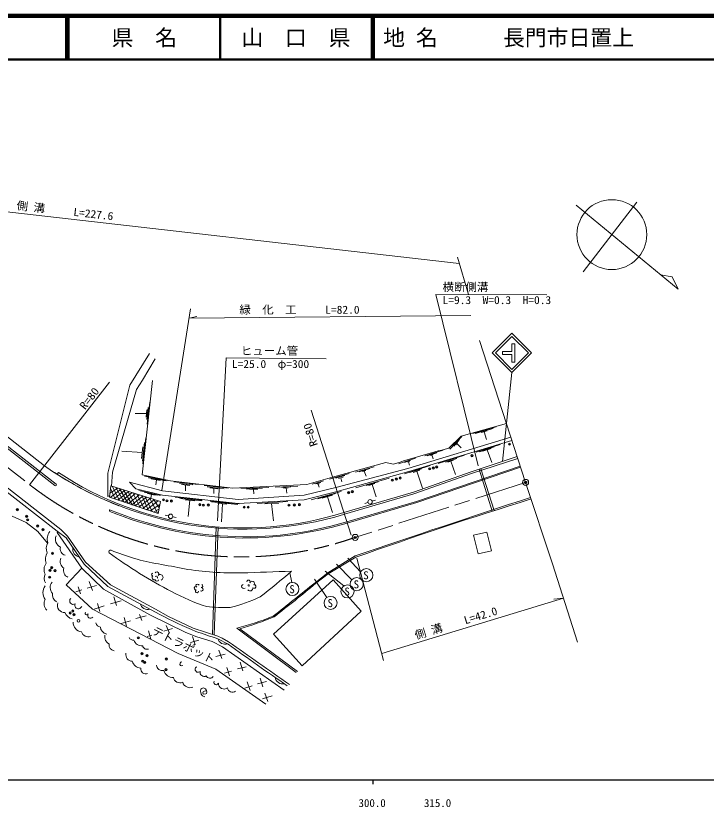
# Model space of a CAD drawing. Units: millimetres, scale not verified. Extents: x 40000 to 680000, y 20000 to 380000.
# Drawn here: x 286200 to 444387, y 198715 to 380000 of the extents above; entities that cross this region are included whole.
import ezdxf
from ezdxf.enums import TextEntityAlignment as Align

# ---------------------------------------------------------------- set-up
doc = ezdxf.new("R2010")
doc.units = ezdxf.units.MM
doc.header["$LTSCALE"] = 1000
doc.header["$PDMODE"] = 32
doc.header["$PDSIZE"] = 500
doc.linetypes.add('CHAIN', pattern=[18.5, 12, -1.5, 3.5, -1.5])
for name, color, linetype, lineweight in [('M-BGD', 7, 'Continuous', 13), ('M-BMK', 2, 'CHAIN', 13), ('M-BMK-OTRS', 5, 'Continuous', 13), ('M-STR-HTXT', 7, 'Continuous', 13), ('M-TTL', 2, 'Continuous', 140), ('M-TTL-BAND', 7, 'Continuous', 25), ('M-TTL-LINE', 7, 'Continuous', 50), ('M-TTL-TXT', 7, 'Continuous', 13), ('M-WORK', 1, 'Continuous', 13)]:
    doc.layers.add(name, color=color, linetype=linetype, lineweight=lineweight)
doc.layers.add('M-OTRS', color=6, linetype='Continuous')
doc.styles.add('ＭＳ ゴシック', font='')
doc.styles.get('ＭＳ ゴシック').set_extended_font_data('MS Gothic')

msp = doc.modelspace()

# ---------------------------------------------------------------- linework, layer by layer
at = {"layer": 'M-BGD'}
for centre in [(403004, 273108), (363959, 260506)]:
    msp.add_circle(centre, 700, dxfattribs=at)
at = {"layer": 'M-BMK'}
for p, q in [((205887, 337736), (289367, 272583)), ((403004, 273108), (363110, 260232))]:
    msp.add_line(p, q, dxfattribs=at)
msp.add_arc((337728, 335009), 78967, 232.23547, 288.74835, dxfattribs=at)
at = {"layer": 'M-BMK-OTRS'}
msp.add_lwpolyline([(295046, 275384), (295687, 274968), (296422, 274503), (297663, 273740), (298670, 273145), (298957, 272979), (299545, 272644), (300251, 272250), (301172, 271750), (302695, 270958), (303181, 270714), (303938, 270342), (304889, 269889), (305680, 269524), (306317, 269237), (306899, 268981), (307692, 268642), (308310, 268384), (309270, 267995), (309839, 267772)], dxfattribs=at)
at = {"layer": 'M-OTRS'}
for p in [(403004, 273108), (363959, 260506)]:
    msp.add_point(p, dxfattribs=at)
at = {"layer": 'M-STR-HTXT'}
for p, q in [((387815, 323283), (245350, 339555)), ((387400, 324714), (389888, 316132)), ((392164, 276939), (382466, 316165)), ((382466, 316165), (407913, 316052)), ((326242, 312900), (319681, 271250)), ((390492, 311322), (325899, 310723)), ((325899, 310723), (327686, 311089)), ((334374, 301614), (332393, 264293)), ((334374, 301614), (357320, 301441)), ((364301, 255763), (370460, 232343)), ((370046, 233915), (411683, 246611)), ((411683, 246611), (409457, 246353))]:
    msp.add_line(p, q, dxfattribs=at)
at = {"layer": 'M-TTL'}
msp.add_line((680000, 380000), (40000, 380000), dxfattribs=at)
at = {"layer": 'M-TTL-BAND'}
for p, q in [((40000, 205000), (579000, 205000)), ((368000, 205000), (368000, 204000))]:
    msp.add_line(p, q, dxfattribs=at)
at = {"layer": 'M-TTL-LINE'}
for p, q in [((297750, 380000), (297750, 370000)), ((298250, 380000), (298250, 370000)), ((333000, 380000), (333000, 370000)), ((367750, 380000), (367750, 370000)), ((368250, 380000), (368250, 370000)), ((40000, 370000), (680000, 370000))]:
    msp.add_line(p, q, dxfattribs=at)
at = {"layer": 'M-WORK'}
for p, q in [((209076, 341861), (292755, 276944)), ((207959, 340415), (295146, 272405)), ((416182, 321324), (428511, 337338)), ((414592, 336607), (437987, 317363)), ((203053, 334106), (295700, 261921)), ((203536, 334725), (296539, 262330)), ((215307, 335190), (295444, 272699)), ((436574, 320198), (433936, 320696)), ((437987, 317363), (436574, 320198)), ((392465, 305589), (403004, 273108)), ((312318, 295425), (316840, 302612)), ((315247, 296529), (318100, 301455)), ((399870, 298271), (397695, 277901)), ((289367, 272583), (307643, 296112)), ((313842, 294395), (315247, 296529)), ((317529, 296495), (315125, 274819)), ((307266, 275232), (312318, 295425)), ((308331, 275437), (313842, 294395)), ((316554, 290272), (316247, 287504)), ((316878, 291476), (316318, 286424)), ((316148, 288904), (313536, 288904)), ((316240, 289736), (316056, 288073)), ((363045, 261065), (353854, 289627)), ((388212, 283726), (398627, 286599)), ((390875, 284297), (396231, 285840)), ((391436, 284314), (395551, 285500)), ((392792, 284529), (394184, 284930)), ((393488, 284729), (394053, 282978)), ((315972, 283310), (315309, 277334)), ((399638, 283481), (376057, 276295)), ((385401, 280953), (388212, 283726)), ((385636, 280703), (388361, 283606)), ((386540, 281450), (387898, 282980)), ((315299, 281248), (315007, 278618)), ((315195, 278015), (315666, 282264)), ((399883, 282726), (376288, 275580)), ((386986, 281750), (387438, 282263)), ((387216, 282011), (388214, 281030)), ((391688, 280043), (397144, 281795)), ((392424, 280152), (395845, 281271)), ((315153, 279933), (310513, 280236)), ((379897, 279190), (384150, 280495)), ((380482, 279195), (382668, 279896)), ((381219, 279306), (381866, 279521)), ((381542, 279413), (381862, 278532)), ((382971, 277419), (389024, 279347)), ((393217, 280260), (395155, 280913)), ((394213, 280596), (395273, 277652)), ((371008, 277640), (358782, 274312)), ((371008, 277640), (372697, 277294)), ((373851, 277371), (377758, 278695)), ((375293, 277684), (376750, 278177)), ((375993, 277781), (376385, 277923)), ((376165, 277844), (376374, 277089)), ((384687, 277774), (387218, 278628)), ((385173, 277752), (386504, 278222)), ((386962, 274901), (385867, 277997)), ((401074, 279057), (390511, 275501)), ((401213, 278627), (390627, 275182)), ((376057, 276295), (359539, 271961)), ((376288, 275580), (359835, 271039)), ((364056, 275443), (368322, 276703)), ((364880, 275521), (367341, 276282)), ((365662, 275575), (366403, 275817)), ((366032, 275696), (366471, 274571)), ((375276, 275091), (381179, 276997)), ((376504, 275347), (379139, 276198)), ((377267, 275390), (378747, 275893)), ((378066, 275661), (379362, 271769)), ((401784, 276868), (391227, 273233)), ((401865, 276618), (391296, 273014)), ((392388, 276133), (395381, 266524)), ((395804, 266660), (392745, 276253)), ((295960, 275393), (295687, 274968)), ((307248, 269908), (307266, 275232)), ((308106, 272283), (308331, 275437)), ((315125, 274819), (321613, 273498)), ((315659, 274549), (320918, 273534)), ((316638, 274184), (320662, 273453)), ((317227, 273896), (319287, 273517)), ((358782, 274312), (352850, 272655)), ((358110, 273863), (362604, 275179)), ((359539, 274050), (361621, 274660)), ((360108, 274013), (361191, 274330)), ((360650, 274171), (360866, 273245)), ((364095, 271886), (371732, 274078)), ((390511, 275501), (377303, 270851)), ((390627, 275182), (377420, 270531)), ((309949, 268941), (308306, 272220)), ((309148, 271956), (311038, 268574)), ((313714, 271629), (312232, 273187)), ((312232, 273187), (319789, 271176)), ((318452, 273671), (318282, 272576)), ((321613, 273498), (335923, 271787)), ((322371, 273274), (327958, 272606)), ((323734, 272885), (326776, 272521)), ((324175, 272644), (326059, 272419)), ((325117, 272531), (325117, 271186)), ((329327, 272442), (334921, 271773)), ((330078, 272126), (333977, 271660)), ((335923, 271787), (352850, 272655)), ((337750, 271697), (344166, 271974)), ((345620, 272003), (350794, 272278)), ((347158, 271936), (349227, 272069)), ((359539, 271961), (352301, 270174)), ((354124, 272721), (356687, 273443)), ((354934, 272779), (356090, 273105)), ((355304, 272686), (355729, 272806)), ((355517, 272746), (355695, 271998)), ((366510, 272433), (369190, 273239)), ((367098, 272409), (368482, 272837)), ((367830, 272635), (368732, 269820)), ((391227, 273233), (378038, 268747)), ((391296, 273014), (378116, 268524)), ((403004, 273108), (409179, 254496)), ((307721, 270139), (307248, 269908)), ((309556, 271828), (307780, 270675)), ((310340, 271582), (307801, 269666)), ((308988, 269265), (307898, 271748)), ((311194, 271314), (308699, 269363)), ((312056, 271043), (309574, 269068)), ((311905, 268281), (309957, 271702)), ((312896, 270780), (310424, 268781)), ((312838, 267967), (310885, 271411)), ((313653, 270542), (311119, 268546)), ((313688, 267680), (311900, 271092)), ((314533, 270266), (312005, 268248)), ((314687, 267343), (312997, 270748)), ((313714, 271629), (319789, 270158)), ((315690, 267005), (313956, 270447)), ((314419, 271291), (319318, 270101)), ((315627, 270879), (318605, 270180)), ((316335, 270595), (318098, 270184)), ((317124, 269518), (317302, 270370)), ((319789, 271176), (337143, 269199)), ((319789, 270158), (337143, 268307)), ((330687, 271865), (332509, 271647)), ((331598, 271756), (331598, 270548)), ((337143, 269199), (352301, 270174)), ((339066, 271553), (342748, 271768)), ((339852, 271453), (341661, 271539)), ((340625, 271490), (340715, 270489)), ((347537, 271804), (348592, 271868)), ((348109, 271838), (348286, 270678)), ((359835, 271039), (352301, 269154)), ((353845, 269132), (360725, 271017)), ((355398, 269369), (359481, 270551)), ((356403, 269496), (358789, 270193)), ((377303, 270851), (361385, 266223)), ((377420, 270531), (361519, 265806)), ((315366, 270004), (312760, 267993)), ((316136, 269763), (313551, 267726)), ((317053, 269475), (314393, 267442)), ((316615, 266693), (315055, 270102)), ((317971, 269187), (315321, 267129)), ((317449, 266411), (315876, 269844)), ((318840, 268914), (316146, 266851)), ((316799, 269555), (318719, 265983)), ((317762, 269252), (319046, 267258)), ((322695, 269705), (328964, 269021)), ((323762, 269412), (328810, 268900)), ((325036, 269133), (327234, 268900)), ((325669, 265337), (326061, 269025)), ((330755, 268805), (337372, 268187)), ((331006, 268635), (337058, 268053)), ((352301, 269154), (337143, 268307)), ((341467, 268305), (348518, 268723)), ((343243, 268170), (346460, 268375)), ((358779, 266214), (357598, 269845)), ((378038, 268747), (362071, 264091)), ((378116, 268524), (362162, 263809)), ((366894, 268513), (366140, 268269)), ((368599, 269065), (367845, 268821)), ((319199, 268028), (316959, 266577)), ((318991, 266981), (317784, 266298)), ((332510, 268286), (334560, 268119)), ((333363, 264069), (333535, 268202)), ((344772, 268268), (345280, 264337)), ((321167, 265443), (320392, 265602)), ((322923, 265081), (322147, 265241)), ((331290, 238298), (332140, 262937)), ((332533, 262907), (331634, 238190)), ((295863, 261799), (295636, 261622)), ((295636, 261622), (301312, 253477)), ((295700, 261921), (297747, 260381)), ((296539, 262330), (298050, 260809)), ((297747, 260381), (301845, 254376)), ((298050, 260809), (302182, 254872)), ((357660, 252416), (363957, 256265)), ((357794, 252165), (364111, 255960)), ((362244, 255752), (365202, 252598)), ((301845, 254376), (307302, 249271)), ((302182, 254872), (307908, 249682)), ((359664, 254357), (363183, 250794)), ((409179, 254496), (414881, 236541)), ((301312, 253477), (297769, 249672)), ((301312, 253477), (306323, 248652)), ((349463, 250184), (348956, 252412)), ((354766, 250136), (357660, 252416)), ((354905, 249971), (357794, 252165)), ((357068, 252786), (361369, 249397)), ((302978, 250440), (303784, 248323)), ((357474, 246734), (354675, 250934)), ((297769, 249672), (303740, 244086)), ((299982, 248081), (301345, 248524)), ((300474, 249200), (300993, 247568)), ((302563, 248880), (304660, 249519)), ((316915, 242784), (306323, 248652)), ((307302, 249271), (319234, 242845)), ((307908, 249682), (318221, 244059)), ((308639, 246913), (309256, 244931)), ((304123, 244108), (306476, 244850)), ((304903, 245400), (305485, 243514)), ((307922, 245315), (310316, 245991)), ((303740, 244086), (323378, 233939)), ((318221, 244059), (321150, 242408)), ((310314, 240809), (312457, 241423)), ((311018, 242133), (311562, 240214)), ((313714, 241911), (316068, 242579)), ((314559, 242870), (315038, 241457)), ((316915, 242784), (325152, 238763)), ((321150, 242408), (326839, 239690)), ((320120, 239001), (322094, 239632)), ((320635, 240322), (321427, 238554)), ((326839, 239690), (332515, 237915)), ((350418, 229584), (336876, 239721)), ((350725, 229789), (337546, 239563)), ((316326, 237847), (317378, 238111)), ((316612, 239118), (317158, 237229)), ((325152, 238763), (327703, 237732)), ((326661, 237834), (327279, 235918)), ((327703, 237732), (331157, 236632)), ((332515, 237915), (333513, 237452)), ((326230, 236440), (328140, 236969)), ((331157, 236632), (333573, 235424)), ((332471, 237303), (334872, 236060)), ((333513, 237452), (334959, 236604)), ((332065, 230295), (323378, 233939)), ((332703, 234702), (333429, 232777)), ((333573, 235424), (347686, 225492)), ((332059, 233198), (334163, 233798)), ((332065, 230295), (343521, 222316)), ((334562, 230677), (335182, 228797)), ((337027, 230373), (338959, 230871)), ((337612, 231940), (338247, 229939)), ((334018, 229391), (335655, 229865)), ((339202, 227439), (339880, 225469)), ((341606, 226937), (343620, 227481)), ((342168, 228299), (342814, 226253)), ((338691, 226006), (340379, 226492)), ((343268, 224797), (343940, 222955)), ((342756, 223530), (344937, 224208))]:
    msp.add_line(p, q, dxfattribs=at)
for points in [[(395370, 302771), (399870, 307271), (404370, 302771), (399870, 298271)], [(396077, 302771), (399870, 306564), (403663, 302771), (399870, 298978)], [(397749, 302417), (399870, 302417), (399870, 300649), (400577, 300649), (400577, 304892), (399870, 304892), (399870, 303124), (397749, 303124)], [(318787, 265960), (307674, 269709), (307962, 272328), (319344, 268756)], [(392141, 256750), (395230, 257473), (394147, 261745), (391067, 261002)], [(345255, 238380), (351794, 231086), (365352, 243650), (358901, 250811)]]:
    msp.add_lwpolyline(points, close=True, dxfattribs=at)
for points in [[(285355, 265398), (288545, 263923), (291230, 261867), (293451, 259163)], [(329537, 224016), (329000, 224221), (328699, 224605), (328559, 224969), (328520, 225327), (328610, 225711), (328834, 225909), (329096, 226018), (329339, 225999), (329627, 225858), (329882, 225417), (329968, 225056), (329903, 224743), (329714, 224665), (329280, 224616), (329110, 224697), (329061, 224903), (329149, 225138), (329410, 225288), (329724, 225343), (329899, 225346)]]:
    msp.add_lwpolyline(points, dxfattribs=at)
for centre, radius in [((422770, 329880), 8000), ((367369, 268667), 500), ((321657, 265342), 500), ((366516, 251874), 1500), ((349579, 248689), 1500), ((364305, 249798), 1500), ((362197, 248147), 1500), ((358330, 245502), 1500), ((300571, 241386), 300)]:
    msp.add_circle(centre, radius, dxfattribs=at)
for centre, radius, start, end in [((450967, 29408), 259949, 104.60925, 107.52353), ((338528, 341704), 79304, 234.74662, 286.85233), ((338325, 339677), 76988, 236.6133, 287.42888), ((295290, 272557), 210, 226.77925, 42.60279), ((1146002, -2024012), 2410656, 107.92303, 108.92994), ((722490, -753215), 1070920, 107.28699, 109.55102), ((307818, 266632), 182, 61.36579, 241.11154), ((338786, 341610), 80942, 247.57247, 286.71946), ((338710, 342058), 81688, 247.71353, 286.68407), ((296383, 260126), 2986, 144.34064, 196.37409), ((295615, 258040), 2438, 149.31401, 204.97643), ((297290, 260142), 2030, 157.88026, 244.52072), ((297877, 257903), 1516, 164.45578, 256.50459), ((301055, 257788), 1805, 169.04588, 259.58315), ((307899, 257220), 372, 70.42373, 213.84017), ((328274, 307080), 53491, 247.75368, 259.87115), ((295698, 255577), 2705, 147.97469, 201.05238), ((298236, 255018), 1864, 156.40221, 237.43941), ((371076, 342931), 106829, 233.5384, 242.5854), ((294825, 253202), 2166, 139.6433, 210.52158), ((266286, -49754), 308688, 79.06593, 80.19248), ((294479, 251123), 1809, 147.2043, 213.84939), ((298753, 252899), 1616, 160.1663, 247.86009), ((317590, 252023), 281, 88.44059, 270.22701), ((318486, 252139), 476, 312.02822, 145.80828), ((319297, 251357), 653, 291.43437, 138.9215), ((336394, 321869), 69506, 260.42926, 271.29823), ((205508, 4294040), 4043829, 271.87713, 272.03885), ((220749, 402709), 197551, 307.94003, 310.62533), ((296047, 249045), 1970, 140.60295, 223.72809), ((317977, 251333), 563, 133.29574, 285.48821), ((318511, 250879), 394, 192.94365, 353.10735), ((318384, 251372), 281, 306.70611, 147.60702), ((339501, 250353), 401, 323.50857, 177.5053), ((340333, 249976), 528, 322.66411, 164.74844), ((295227, 247840), 2807, 145.31603, 213.65744), ((327451, 248864), 367, 49.2653, 284.57645), ((327709, 248191), 358, 117.62547, 357.61318), ((327824, 249475), 358, 10.25956, 248.15484), ((328718, 248613), 407, 240.41186, 97.63394), ((328678, 249365), 349, 267.72925, 71.03144), ((338405, 249273), 472, 108.1256, 311.36416), ((339895, 248890), 637, 214.00791, 9.5726), ((339530, 249482), 159, 266.63952, 161.36794), ((340832, 249258), 406, 220.33859, 101.40837), ((-580178, 1409113), 1489076, 308.42034, 308.89306), ((172853, 467152), 283391, 307.49859, 309.97131), ((296301, 247290), 1722, 166.80507, 243.07635), ((344885, 290870), 48561, 241.73533, 252.05206), ((327083, 278636), 35149, 283.52878, 295.4915), ((294821, 245356), 2142, 154.30517, 225.24962), ((297328, 244908), 1598, 158.63751, 274.88498), ((299334, 245954), 783, 136.34332, 303.88566), ((300521, 244979), 817, 156.56613, 341.79631), ((316404, 245812), 1805, 196.42566, 286.96294), ((299612, 244047), 2269, 198.78233, 256.41246), ((302445, 243153), 392, 139.34228, 332.15966), ((303302, 242601), 630, 144.14276, 323.86363), ((334437, 291481), 47026, 264.48939, 271.05822), ((359177, 317266), 84463, 241.77678, 247.95973), ((321621, 299816), 62001, 284.2433, 292.32465), ((312289, 323692), 87839, 286.71069, 292.12038), ((301548, 241025), 2198, 178.30852, 261.48273), ((305677, 241103), 1122, 189.39247, 264.40056), ((307384, 240151), 1824, 185.19825, 258.8504), ((302865, 239508), 1768, 201.80933, 285.44967), ((308558, 237780), 1973, 170.46196, 240.85258), ((313025, 237839), 860, 197.57949, 283.70501), ((381567, 391991), 162293, 250.53324, 252.39119), ((308910, 235865), 1327, 171.72588, 261.60739), ((315038, 237561), 1893, 197.11094, 276.97542), ((316230, 235858), 978, 190.4262, 290.5586), ((334194, 237842), 1805, 197.36962, 287.90689), ((701908, 741555), 624692, 234.01685, 235.53332), ((5015005, 6857154), 8107683, 234.74363, 234.86405), ((312941, 233672), 1535, 168.68117, 267.58993), ((314970, 232735), 2177, 195.93039, 266.28412), ((315997, 230410), 1178, 172.51846, 290.10514), ((319823, 231388), 1399, 185.24014, 282.32037), ((324242, 231549), 448, 85.53806, 303.88603), ((327957, 230285), 658, 113.57732, 315.84887), ((322155, 230531), 2097, 194.05445, 273.84241), ((323814, 228733), 1547, 190.98967, 293.49862), ((329363, 229614), 958, 167.14188, 300.21), ((330690, 229194), 939, 205.78558, 324.68714), ((347405, 228739), 1805, 190.07564, 280.61292), ((326156, 227898), 1821, 198.69491, 288.83224), ((332115, 227313), 553, 151.72747, 336.10812), ((333909, 227069), 1289, 179.14919, 307.43811), ((335802, 226140), 1113, 184.82117, 313.14709)]:
    msp.add_arc(centre, radius, start, end, dxfattribs=at)
for p in [(399334, 281862), (390717, 279242), (381046, 276214), (381867, 276407), (382629, 276652), (372456, 273638), (373399, 273873), (374261, 274121), (362451, 270743), (363310, 271004), (320053, 269113), (320826, 268891), (321857, 268852), (286535, 266863), (328367, 268022), (329186, 267904), (330331, 267924), (338526, 267433), (339442, 267440), (348776, 267894), (350037, 267941), (351186, 268019), (288692, 265344), (288907, 264528), (291194, 263109), (292420, 262272), (294593, 256867), (294437, 253567), (294046, 252973), (295192, 252915), (293953, 251394), (298643, 243203), (299275, 243643), (299529, 242811), (314255, 237505), (315101, 233860), (315256, 232173), (315717, 231905), (316274, 233412), (320678, 232643), (320609, 230229)]:
    msp.add_point(p, dxfattribs=at)

# ---------------------------------------------------------------- texts
at = {"layer": 'M-STR-HTXT', "style": 'ＭＳ ゴシック', "width": 1.05}
for s, rotation, p in [('側 溝\u3000\u3000 L=227.6', 353.501, (297294, 333873)), ('側 溝\u3000\u3000L=42.0', 16.957, (387481, 239493))]:
    msp.add_text(s, height=1833, rotation=rotation, dxfattribs=at).set_placement(p, align=Align.BOTTOM_CENTER)
for s, p in [('横断側溝', (383981, 316415)), ('L=9.3\u3000W=0.3\u3000H=0.3', (383981, 313415))]:
    msp.add_text(s, height=1833, dxfattribs=at).set_placement(p, align=Align.BOTTOM_LEFT)
for s, p in [('緑\u3000化\u3000工\u3000\u3000 L=82.0', (351190, 311207)), ('\u3000ヒューム管', (343016, 301777)), ('L=25.0\u3000φ=300', (344566, 298777))]:
    msp.add_text(s, height=1833, dxfattribs=at).set_placement(p, align=Align.BOTTOM_CENTER)
msp.add_text('テトラポット', height=1833, rotation=333.553, dxfattribs=at).set_placement((324644, 235833), align=Align.MIDDLE_CENTER)
at = {"layer": 'M-TTL-BAND', "style": 'ＭＳ ゴシック'}
for s, p in [('300.0', (367844, 198195)), ('315.0', (382844, 198195))]:
    msp.add_text(s, height=1833, dxfattribs=at).set_placement(p, align=Align.BOTTOM_CENTER)
at = {"layer": 'M-TTL-TXT', "style": 'ＭＳ ゴシック'}
for s, p in [('県\u3000名', (315625, 375000)), ('山\u3000口\u3000県', (350375, 375000))]:
    msp.add_text(s, height=3666, dxfattribs=at).set_placement(p, align=Align.MIDDLE_CENTER)
msp.add_text('地 名      長門市日置上', height=3666, dxfattribs=at).set_placement((370380, 375000), align=Align.MIDDLE_LEFT)
at = {"layer": 'M-WORK', "style": 'ＭＳ ゴシック', "width": 1.1}
for rotation, p in [(52.163, (305880, 293622)), (107.909, (354260, 287073))]:
    msp.add_text('R=80', height=1833, rotation=rotation, dxfattribs=at).set_placement(p, align=Align.BOTTOM_RIGHT)
at = {"layer": 'M-WORK', "style": 'ＭＳ ゴシック'}
for p in [(366434, 251836), (364223, 249760), (349497, 248651), (362115, 248108), (358248, 245464)]:
    msp.add_text('S', height=1833, dxfattribs=at).set_placement(p, align=Align.MIDDLE_CENTER)

doc.saveas('drawing.dxf')
